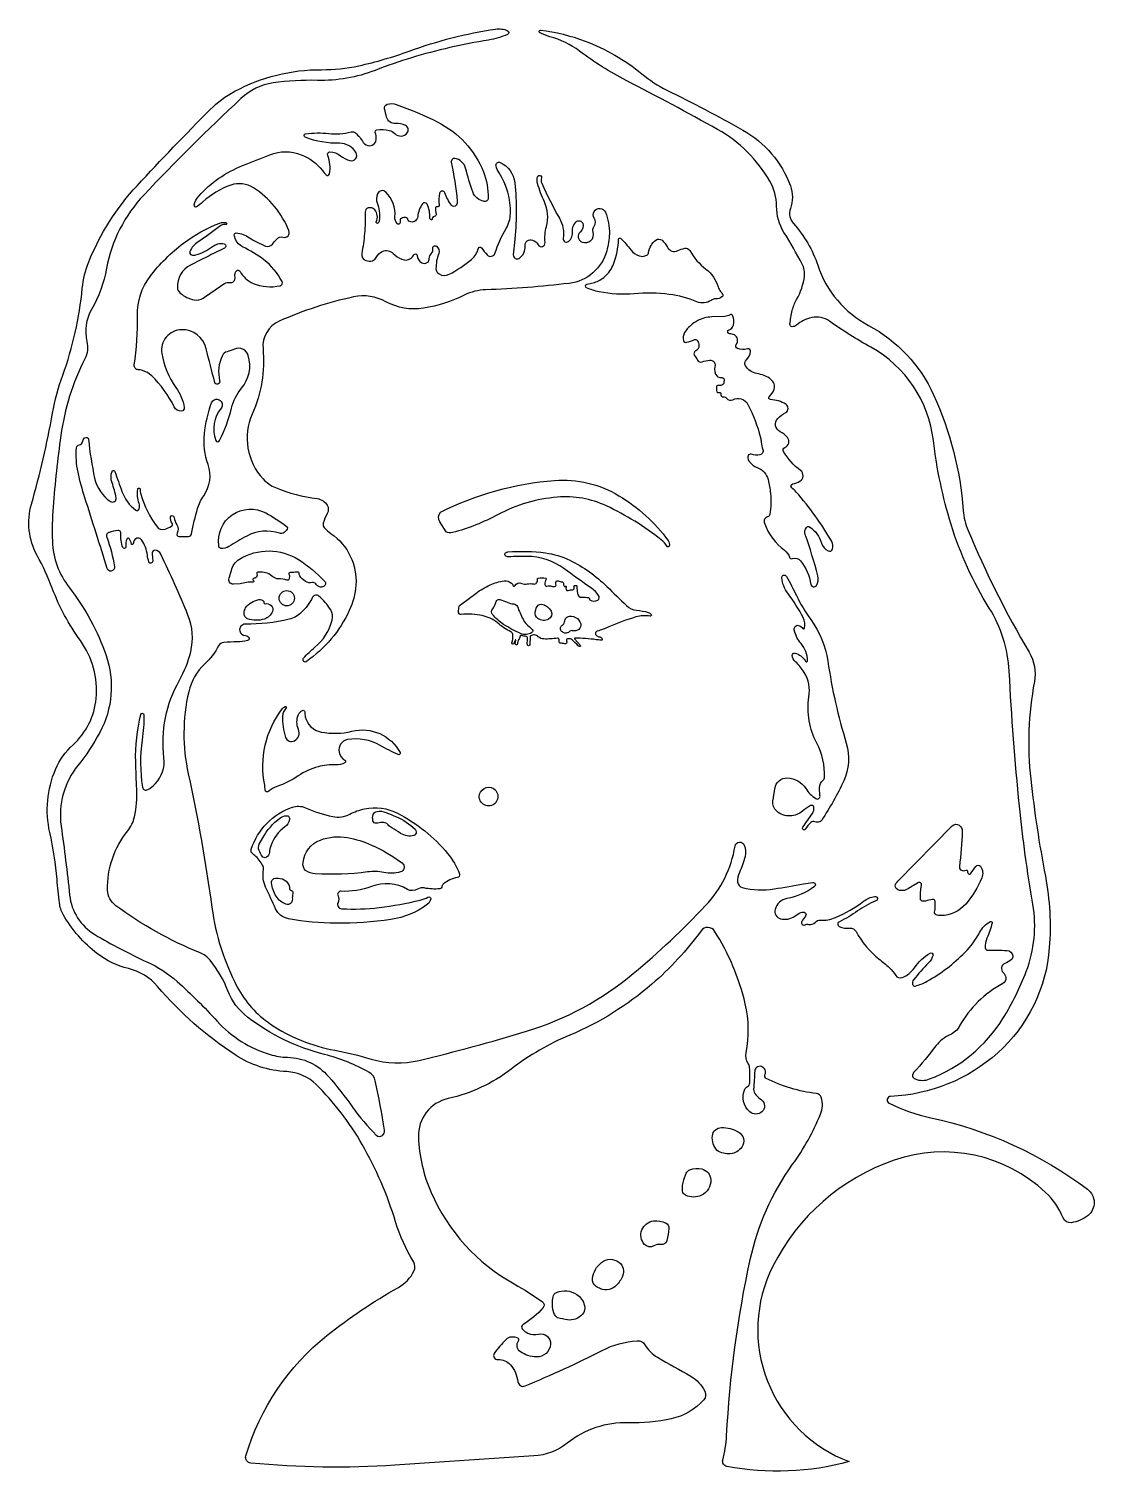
# Model space of a CAD drawing. Header units: millimetres. Extents: x 297 to 3353, y 193 to 1257.
# Drawn here: x 297 to 1081, y 195 to 1257 of the extents above; entities that cross this region are included whole.
import ezdxf

# ---------------------------------------------------------------- set-up
doc = ezdxf.new("R2010")
doc.units = ezdxf.units.MM
doc.layers.add('dwgmodels.com_outlines', color=7, linetype='Continuous', true_color=0x0f0f0f)

msp = doc.modelspace()

# ---------------------------------------------------------------- linework, layer by layer
at = {"layer": 'dwgmodels.com_outlines', "color": 18, "true_color": 0x000000}
for points in [[(669, 206.4), (566.7, 199.6, -0.040555), (460.8, 201.1, -0.47262), (457.1, 206.5, -0.152407), (516.8, 295.1, -0.041553), (569.3, 330.4, 0.150097), (580.8, 342.5, 0.257701), (580.6, 349.1, -0.061383), (567.3, 378.7, 0.055337), (542.7, 435.7, 0.067835), (508.8, 479.8, 0.185458), (487.2, 489.3, -0.134196), (449.3, 501.6, -0.070718), (392.1, 552, 0.157979), (370.6, 565.2, -0.104869), (347.8, 576.1, -0.100331), (322.7, 604.9, -0.100768), (319.9, 613.5, -0.007014), (318.1, 630.7, 0.033398), (312.8, 665.4, -0.157114), (317, 711.8, -0.107802), (329.9, 729.9, 0.187493), (346.9, 764.1, 0.180596), (335.3, 806.6, -0.065272), (314.6, 845.1, 0.034345), (303.5, 869.3, -0.196984), (299.3, 907.1, 0.025172), (314.8, 974, -0.041926), (322.3, 1001.9, 0.061853), (336.7, 1066, -0.071813), (341.5, 1085.4, -0.090599), (377, 1141.5, -0.009439), (430.9, 1197.6, -0.073601), (448.9, 1211, -0.124954), (512.7, 1226.9, 0.054789), (540.3, 1229.8, 0.033801), (577.3, 1240.6, -0.050162), (640.9, 1256.8, -0.145419), (649.7, 1255.6, -0.642864), (649.7, 1252.9, -0.067117), (635.7, 1248.7, 0.033394), (579.1, 1235.7, 0.018792), (552.3, 1226.4, -0.098646), (509.7, 1219, 0.042344), (477.1, 1217.1, 0.152855), (453.5, 1205.7, 0.01576), (382, 1134.6, 0.143438), (354.5, 1080.7, -0.081474), (343.5, 1050.3, 0.187766), (340.1, 1026.8, -0.177219), (338.6, 1014, 0.083883), (320.9, 957.5, 0.014246), (315.2, 905, 0.028432), (314.7, 879.8, 0.158544), (327.2, 845.5, -0.083076), (354.2, 795.7, -0.210577), (349.5, 738.9, -0.044108), (333.4, 714.6, 0.206121), (321.1, 670.1, -0.008375), (327.4, 619.2, 0.236378), (345.9, 590.2, 0.026878), (384.3, 570.1, -0.074635), (406.5, 555.6, -0.026135), (435.9, 526.5, 0.13616), (474.9, 501.9, 0.067898), (487.7, 499.9, -0.212087), (518, 485.7, -0.026268), (535.6, 463.2, 0.047246), (553.1, 442.6, 0.37829), (557.6, 442.4, 0.26674), (559.1, 446.1, 0.017742), (552.3, 482.6, 0.213351), (547.7, 488.8, 0.066063), (515, 501.9, -0.102109), (458.4, 529.4, -0.137958), (443.9, 548.8, 0.080157), (430.8, 571.3, 0.125895), (423.4, 576.8, -0.062959), (361.4, 611.4, -0.23242), (355.3, 623, -0.17673), (370.1, 666.5, 0.115036), (375.1, 676.9, 0.067521), (376.8, 697.2, -0.006024), (376, 717.5, -0.069078), (379.9, 752.3, -0.8847), (382.1, 752, -0.03479), (380.8, 733.5, 0.075812), (381, 698.7, 0.525099), (384.9, 696.9, 0.07264), (390.5, 701.3, 0.223388), (396.8, 720.3, -0.160492), (408.2, 777.4, 0.069975), (416.5, 798.4, 0.15705), (414.5, 825.4, 0.01697), (394.4, 870.3, 0.269383), (390.2, 873.1, 0.435917), (388.2, 871.2, 0.029201), (388.5, 865.7, -0.289631), (387.7, 863.8, -0.494546), (385.7, 864.5, -0.041659), (384.6, 869.6, 0.110165), (380.4, 880.7, 0.585526), (375, 880.4, 0.070498), (374.2, 877.9, -0.858337), (372.8, 877.9, 0.132547), (371.1, 881.7, 0.594411), (369.4, 881.4, 0.100245), (368.7, 875.6, -0.877978), (366.5, 875.2, -0.097505), (365.1, 885.4, 0.466058), (362.8, 887.7, 0.047423), (356.5, 886.3, 0.430449), (354.7, 882.7, -0.050012), (360.4, 861, -0.422722), (358, 857.8, -0.363996), (355.1, 859.6, 0.001772), (338.6, 911.8, -0.025327), (333.6, 930.5, -0.073608), (332.4, 948.6, -0.359286), (334.6, 950.8, 0.335121), (336.9, 952.9, -0.159862), (338.4, 955.8, -0.6253), (341.3, 954.7, 0.027803), (345.8, 926.2, 0.193773), (357.5, 909, 0.662123), (361.6, 911.7, 0.043584), (358.6, 922.8, -0.177082), (358.6, 931.2, -0.70809), (360.7, 931.1, 0.005622), (365.9, 916.3, 0.147168), (376, 902.7, 0.514734), (378.5, 903.5, 0.158489), (378.5, 907.6, -0.111767), (377.5, 918, -1.011658), (379.4, 917.8, 0.10968), (379.7, 914.4, 0.087333), (391.7, 890.4, 0.329654), (397.6, 888.6, 0.042944), (402.3, 890.8, 0.431351), (402.8, 893, -0.167043), (401.7, 897.7, -0.409853), (402.8, 898.6, -0.352264), (404.3, 897.3, 0.110421), (406.3, 891.8, -0.284963), (406.5, 885.6, 0.58146), (407.8, 883.3, -0.003079), (414.8, 883.3, 0.367463), (417.2, 885.3, -0.031047), (421.6, 903.9, -0.080196), (426.1, 913.3, 0.24183), (429.3, 936.2, -0.109616), (426.6, 958.9, -0.0635), (431.9, 981.7, -0.451582), (437.5, 983.9, -0.470919), (438.8, 977.7, 0.258115), (434.9, 954, 0.661251), (437.8, 953.9, 0.056954), (446.5, 977.7, -0.115696), (453.9, 992.4, 0.252888), (458.9, 1016.5, 0.449191), (448.7, 1021.2, -0.039011), (443.3, 1019.3, 0.219576), (439.8, 1016.4, 0.17452), (437.8, 997.9, -0.410081), (436.4, 995.4, -0.410216), (434.3, 996.6, -0.00809), (427.9, 1021.5, 0.35244), (409.8, 1035.5, 0.457908), (395.2, 1017.9, 0.113161), (405.6, 993, -0.114707), (411.7, 978.1, -0.444776), (409.8, 975.6, -0.2995), (404.4, 978.7, 0.083132), (387.8, 1001.5, 0.123428), (380.9, 1005.5, 0.063055), (377.9, 1006, -0.447743), (375, 1009.4, 0.041401), (377.3, 1046.1, -0.170716), (386.6, 1074.7, -0.066418), (411.2, 1099.2, -0.073035), (438, 1114, -0.148006), (442.5, 1114.3, -0.933271), (442.2, 1112.9, 0.192201), (437.6, 1111.5, -0.022063), (421.9, 1100.1, 0.145325), (415.9, 1093.1, 0.44731), (417.1, 1090.5, 0.151686), (420.3, 1090.5, 0.087562), (432.5, 1096.7, -0.206555), (441, 1098.8, -0.474086), (442.3, 1096.7, -0.188931), (440.9, 1095.3, -0.000011), (428.6, 1089.2, 0.001338), (416.3, 1083, 0.299697), (406.7, 1066.4, 0.204513), (408.7, 1062.5, 0.123474), (419.1, 1057.4, 0.20789), (425.7, 1058.7, -0.00113), (441.4, 1069.5, -0.209795), (445.2, 1070.2, 0.554653), (449.1, 1074.2, -0.160216), (449.4, 1077.8, -0.12673), (450.3, 1078.9, -0.464911), (452.9, 1078.3, 0.171749), (462.4, 1069.6, 0.157334), (482.3, 1067.9, 0.490133), (483.7, 1070.9, 0.10889), (470.4, 1086.9, 0.056709), (454.7, 1096.4, -0.191804), (449.5, 1101.9, -0.06241), (448.6, 1105.3, -0.47656), (450, 1106.7, -0.129211), (459.7, 1103.2, 0.057328), (471.6, 1097.1, 0.320113), (476.6, 1098.4, -0.000936), (479.8, 1102.2, -0.301209), (484.4, 1103.6, 0.632771), (488.8, 1108.4, 0.153016), (462.8, 1139.9, 0.232837), (446, 1141.9, 0.100964), (425.3, 1129.5, -0.018951), (421.3, 1126.1, -0.711282), (419.1, 1127.5, -0.123902), (422.4, 1133.8, -0.116422), (454.7, 1156.3, 0.000183), (474.8, 1164.3, -0.191475), (497.9, 1164.3, -0.132294), (513.4, 1152.7, 0.022206), (516.2, 1149.5, 0.610853), (518.6, 1150.2, 0.146224), (517.3, 1163.8, -0.540708), (519, 1166.4, -0.163923), (526.7, 1163.6, 0.10073), (533.7, 1160, 0.66417), (538.2, 1165.7, 0.279645), (526.1, 1172.7, -0.100192), (500.8, 1177.2, -0.774192), (501.1, 1179.7, -0.060036), (518.1, 1179.9, 0.093498), (534.5, 1181.1, -0.251934), (537.7, 1180.4, -0.073742), (543.5, 1173.4, 0.264153), (548.2, 1170.8, 0.399771), (553.1, 1175.7, 0.105869), (552.3, 1180.6, -0.480194), (553.5, 1182.7, -0.107498), (562.5, 1182.2, -0.131149), (566.7, 1179.8, 0.449456), (575.9, 1180.4, 0.490292), (574.5, 1185.8, 0.115712), (567.2, 1187.2, -0.349858), (560.7, 1191.9, -0.015047), (559.2, 1198.1, -0.380467), (561, 1201.4, -0.169095), (567.8, 1201.3, -0.031128), (598.3, 1188.3, -0.182531), (631.9, 1151.8, -0.103163), (635.4, 1132.2, -0.456538), (632.5, 1129.9, -0.270061), (624.1, 1136.9, -0.025131), (618.8, 1154.4, 0.308577), (610.8, 1161.5, 0.511804), (608.3, 1158.9, -0.020143), (612.7, 1130.2, -0.18255), (611.9, 1127.1, -0.510944), (608.5, 1127.1, -0.076213), (603.6, 1136.2, 0.758955), (599.7, 1135.9, 0.091221), (599.4, 1127.5, -0.572989), (597.6, 1126, 0.47719), (596.7, 1125.5, 0.118606), (597.1, 1120.5, -0.455487), (596.3, 1119.1, 0.100779), (594.9, 1118.5, 0.275459), (594.2, 1117, -0.774116), (592.9, 1116.5, -0.158158), (592.6, 1117.5, 0.11825), (590.4, 1127.9, 0.574489), (587.1, 1128.2, 0.127097), (583.6, 1118.7, -0.427965), (578.5, 1114.8, -0.292212), (576.3, 1116.7, 0.366077), (574.1, 1118.2, 0.117366), (571, 1117, 0.311451), (570.6, 1116, -0.158161), (570.4, 1113.8, -0.538837), (568.6, 1113.5, -0.212832), (566.8, 1118.6, 0.218906), (560.2, 1136.7, 0.538022), (553.9, 1135.5, 0.188152), (553.8, 1128.8, -0.11158), (555.4, 1116.7, -0.1272), (554.5, 1114.1, -0.932185), (553.1, 1114.9, 0.30069), (551.9, 1123.8, 0.29648), (547.1, 1125.1, 0.336536), (544.9, 1122.1, -0.027405), (544.4, 1106.3, -0.026955), (542.4, 1091.6, 0.374254), (545.4, 1086.4, 0.148546), (550.2, 1086.3, 0.223213), (553.1, 1088.7, -0.178494), (557.5, 1093.1, -0.312273), (565.6, 1091.6, 0.091459), (571.9, 1087.3, 0.253941), (578.2, 1087.8, 0.128651), (580.7, 1090.6, -0.750239), (583.2, 1090.1, 0.241688), (586.5, 1084.8, 0.278385), (590.6, 1084.9, 0.253077), (592, 1087.1, -0.139735), (593, 1090.6, -0.005967), (594.1, 1092.2, 0.207098), (594.7, 1095.1, -0.688969), (597.4, 1096.9, -0.335713), (599, 1091.7, 0.091654), (597, 1080.5, 0.263525), (599.3, 1076.5, 0.254917), (606.6, 1076.3, 0.059065), (623.2, 1087.2, 0.158708), (628.2, 1095.4, -0.641271), (630.4, 1095.8, 0.036334), (634.8, 1090.5, 0.5663), (640.4, 1091.7, -0.055298), (648.6, 1109.9, 0.127401), (651.8, 1121.1, 0.151423), (643.4, 1150.9, -0.080848), (641.2, 1156, -0.629614), (644.3, 1158.6, -0.267359), (655, 1143.7, -0.054213), (654.7, 1099.7, 0.016931), (653.9, 1090.5, 0.610362), (658.2, 1088, 0.285488), (662.6, 1097.2, -0.564692), (668.1, 1101.5, -0.175242), (672.2, 1098, 0.813334), (677.3, 1099.6, -0.090775), (678.3, 1111.5, 0.17798), (676.8, 1129.6, -0.042707), (671.8, 1143.1, -0.124186), (671.7, 1147.9, -1.042835), (674.6, 1147.2, 0.186305), (674.8, 1143.3, 0.023737), (687.8, 1117.7, -0.169969), (690.6, 1102.7, 0.68427), (694.5, 1100.5, 0.257143), (697.5, 1107.8, -0.238953), (700.2, 1114.9, -0.53314), (705, 1113.8, -0.321075), (703.3, 1107.5, 0.586285), (704.6, 1100, 0.266798), (711, 1101.2, 0.303307), (712.7, 1107.3, -0.233766), (713.4, 1111.7, 0.300627), (713.5, 1117.6, -1.089794), (721.7, 1121.9, -0.109231), (724.6, 1106, -0.054694), (722.7, 1093.6, -0.306012), (695, 1069.6, -0.022333), (633.7, 1064.9, 0.108602), (617.8, 1060.9, -0.077367), (587.8, 1051.3, -0.166714), (560.1, 1056.1, 0.181107), (536.4, 1059.6, 0.052295), (481.6, 1041.7, 0.320321), (469.7, 1021.5, -0.12715), (461.8, 973.4, 0.299355), (469.8, 925.6, 0.108631), (479, 919.2, 0.066586), (509.6, 911.1, -0.234856), (517, 906.2, -0.264473), (517, 900.3, 0.05503), (514, 893.1, 0.255486), (514.7, 889.9, 0.064941), (519.8, 885.3, -0.265296), (538.1, 847.5, -0.092844), (533.2, 828.7, -0.132003), (501.5, 791.1, -0.463635), (499.3, 791.7, -0.296161), (499.6, 793.7, -0.043124), (507.9, 801.7, 0.157317), (520.6, 821.6, 0.205685), (519.5, 829.2, 0.072634), (510.9, 839.4, 0.495797), (506.2, 838.5, -0.091436), (497.8, 827.2, -0.12784), (488.9, 822.4, -0.063806), (456.6, 818.7, 0.481051), (452.6, 813.8, 0.349704), (456.9, 810.3, -0.333769), (459.4, 808.3, -0.432709), (458.3, 806.6, -0.041851), (450.6, 805.7, 0.002542), (440.8, 805.3, 0.269884), (437, 802.8, -0.088189), (426.8, 789.4, 0.150773), (415, 768.9, 0.11009), (414.7, 708.5, -0.019435), (432.1, 610.1, 0.086876), (450.8, 551.6, 0.12415), (475.3, 524.3, 0.103407), (522.6, 505, -0.027001), (549.2, 498.6, 0.131739), (584.6, 497.6, 0.015133), (663.6, 519, 0.100365), (742.2, 561.5, 0.029883), (795.4, 611.5, 0.14914), (817.1, 655.3, -0.758384), (823.9, 656, -0.15851), (824.5, 647.6, -0.051026), (820.3, 635.9, 0.138902), (819, 628.9, 0.312103), (822.4, 624.9, 0.106082), (846, 623.8, 0.005804), (867.4, 627.6, -0.017767), (874.3, 628.6, -0.767086), (875.5, 625.5, -0.115669), (855.2, 616.7, 0.291327), (846.6, 608.7, 0.411752), (850.6, 601.9, 0.227805), (861, 603.8, -0.051492), (865.6, 606.5, -0.269553), (868.7, 606.2, -0.441515), (869, 603.8, 0.055285), (866.2, 599.8, 0.738032), (868.6, 597.4, -0.183408), (871.2, 597.7, 0.287753), (876, 599.2, -0.240496), (879.8, 600.8, 0.121086), (891, 602.7, 0.060665), (911.7, 614.7, -0.118939), (919.9, 618.3, -0.899033), (920.8, 615, 0.057686), (907.3, 607.6, -0.04362), (893.9, 599.7, 0.631359), (893.8, 596.2, 0.140065), (901.5, 594.9, -0.306563), (906.2, 592.4, 0.102823), (923, 572.3, -0.018105), (930.7, 565.8, -0.064509), (935.4, 560.1, 0.353203), (940, 558.6, 0.153453), (949.2, 565.8, -0.104227), (960.6, 576.6, -0.674761), (962.8, 575, -0.133924), (959.6, 569.4, 0.029554), (948.5, 556.9, 0.238902), (947.8, 553.4, 0.408275), (949.7, 552.3, 0.064533), (958.4, 555.8, 0.070988), (986.3, 577.1, 0.073199), (997.2, 591.9, -0.148516), (1005, 599.8, -0.652224), (1006.3, 598.7, -0.043201), (1002.5, 587.6, 0.123486), (1001.2, 580.4, 0.39497), (1003.1, 578.7, -0.011551), (1017.2, 578.5, -0.366593), (1021.5, 574.5, -0.242182), (1020.5, 571.9, -0.091221), (1015.6, 568.8, 0.55518), (1014.4, 562.3, -0.177934), (1016.4, 558.5, -0.314901), (1014.1, 554.1, 0.147514), (982.4, 522.9, -0.167459), (975.3, 516.4, 0.128278), (965, 508.3, -0.021032), (948.5, 488.6, 0.523004), (949.6, 483.9, 0.188564), (960.3, 483.9, 0.16448), (1014.3, 528.5, 0.047174), (1031.4, 563.1, 0.134605), (1036.3, 612.5, -0.01742), (1026.4, 684.8, -0.012156), (1018.9, 784, 0.127195), (1004.2, 830.6, -0.064901), (976.1, 892.1, -0.045423), (963.1, 953.9, 0.240988), (917.1, 1022.6, -0.027084), (886.7, 1041.7, 0.209083), (873.5, 1044.4, 0.130108), (862.4, 1038.8, -0.200194), (859.1, 1037.7, -0.427612), (857.5, 1039.5, -0.027596), (859.2, 1049.6, -0.075885), (862.4, 1057.6, 0.098776), (868.2, 1075, 0.156737), (866.6, 1083.8, 0.015208), (853.1, 1107.1, -0.138337), (847.7, 1126.4, 0.129395), (842.7, 1144.8, 0.136818), (804.3, 1182.9, 0.008275), (737, 1219, -0.042447), (702.6, 1240.6, 0.096184), (680.9, 1251.2, -0.061697), (673.3, 1254.2, -0.823354), (673.9, 1256, -0.059209), (706.7, 1248, -0.082838), (748.5, 1223.8, 0.057727), (766.9, 1211.9, -0.01322), (822.9, 1182.4, -0.178728), (857.8, 1141.5, -0.17412), (857.9, 1124.6, 0.273787), (860.1, 1113.6, -0.102613), (878, 1082.9, 0.191867), (915.4, 1038.6, -0.16483), (963.2, 987.6, -0.088364), (985.1, 902.5, 0.08081), (988.6, 887.7, 0.033986), (1033.5, 798.1, -0.181179), (1037.4, 776.4, 0.073819), (1034.7, 704.5, 0.019284), (1045.5, 633.1, -0.065965), (1048.4, 580.6, -0.193101), (1010.4, 503.1, -0.17484), (931.6, 471.1, 0.773678), (930.5, 466.1, 0.064427), (961.2, 455.3, -0.109051), (1076.5, 402.7, -0.487472), (1076.9, 383.4, -0.139068), (1064.5, 378.1, -0.340948), (1058.6, 381.6, 0.108571), (1045.7, 400.4, 0.278001), (934.2, 424.1, 0.195484), (844.9, 346, 0.446309), (901.2, 202.2, -0.113178), (811, 198.7, -0.43351), (808.1, 203.2, 0.049964), (810.9, 221.3, -0.040451), (828.3, 350.9, -0.102557), (859.5, 421.1, 0.057642), (880, 457.9, 0.180695), (880.5, 470.4, 0.291829), (877, 473.2, -0.088946), (840.1, 484.3, -0.401755), (839.1, 487, 0.448265), (836.5, 493.1, 0.259513), (832.8, 492.3, 0.210035), (831.6, 489.9, -0.009479), (830.8, 476.4, 0.21654), (832.3, 472.3, 0.034125), (836.6, 468.5, -0.475892), (836.9, 459.7, -0.369891), (827.9, 459.7, -0.334974), (824.3, 476.3, -0.165478), (826.2, 478.3, 0.269652), (828, 481.1, 0.025641), (827.8, 492.4, 0.13236), (826.8, 495.2, -0.201347), (825.2, 503.2, 0.108101), (824.6, 539.3, 0.083661), (802.1, 592.7, 0.528743), (792.1, 593, -0.056326), (755.9, 553.7, -0.07995), (695.5, 516.2, 0.064557), (652.3, 491.1, -0.109063), (606, 469.5, 0.362238), (584.1, 441.1, 0.093375), (593.4, 400.4, 0.164406), (654.6, 333, -0.029463), (675.4, 319.8, -0.438311), (675.9, 315.6, -0.082232), (661.1, 303.1, 0.459494), (660.5, 299.9, 0.117173), (664.6, 296.8, 0.166963), (672.5, 296.1, -0.510008), (681.3, 288.7, -0.400268), (670.9, 279.3, -0.146807), (659.1, 283.1, -0.42816), (657.8, 291.2, 0.500328), (657.3, 293.2, 0.108348), (652.5, 293.9, 0.181003), (648.6, 292.1, 0.04655), (639.9, 281.9, 0.633024), (642.6, 277.3, -0.242324), (651.8, 273.5, -0.143843), (657.3, 261, 0.493781), (662.6, 257.9, 0.019425), (719.4, 284.1, -0.100725), (745, 291.2, -0.28504), (750.8, 288.2, 0.132181), (760.1, 279, -0.001906), (784.6, 265, -0.148967), (794.9, 254, -0.302451), (794.1, 247.8, -0.161565), (770.2, 233.7, -0.060424), (738.6, 230.8, 0.178107), (693.5, 215.7, -0.157424), (669, 206.4, 39.350647)], [(708.2, 1068.9), (713.6, 1070.3, 0.111921), (721.3, 1074.6, 0.121182), (727.7, 1083.8, 0.079102), (731.4, 1102.1, -0.653559), (733, 1102.7, -0.02795), (740.4, 1094.3, 0.139739), (746.5, 1089.9, 0.216179), (752.1, 1090.3, 0.23589), (753.5, 1092.3, -0.194685), (758.8, 1101.5, -0.366711), (763.4, 1101.3, -0.084517), (767.3, 1096.2, 0.404404), (775.1, 1093.7, -0.063674), (780.1, 1095.4, -0.324693), (783.8, 1093.7, 0.100144), (795.7, 1080.1, -0.156905), (804.7, 1067, 0.093669), (806.5, 1063.6, -0.043659), (808, 1061.4, -0.383788), (807.5, 1059.6, -0.143811), (803, 1058.2, 0.141783), (799.6, 1057.1, -0.253688), (788.9, 1056.1, 0.069422), (768.7, 1061.5, 0.056006), (742.8, 1061.9, -0.076849), (717, 1063.4, -0.042467), (707.9, 1066.2, -0.780774), (708.2, 1068.9, -0.455633)], [(809.4, 1045.3), (800, 1044.9, 0.110665), (789.6, 1042.2, 0.129671), (780, 1033.4, 0.218333), (779.1, 1027.5, 0.41207), (781.5, 1026.2, 0.030031), (787.2, 1028.2, -0.317403), (789.2, 1027.7, -0.351231), (789.6, 1021.1, -0.127879), (788.3, 1020, 0.48184), (787.4, 1016.3, -0.049955), (789.4, 1013.1, 0.377211), (792.8, 1011.8, -0.066306), (798.5, 1013, -0.216243), (801.4, 1012, -0.293093), (802.3, 1008.2, 0.284056), (803.9, 1001.3, 0.259426), (806.6, 1000.4, -0.447863), (809, 998.7, -0.131531), (808.5, 995.7, -0.329394), (805.9, 994.3, 0.045179), (804.3, 994.3, 0.341139), (803.5, 993.7, 0.1359), (803.8, 989.8, 0.388341), (804.7, 989.3, -0.161277), (806.2, 989.2, -0.373571), (806.7, 988.2, 0.199669), (806.9, 986.8, 0.306768), (808.5, 986, -0.284839), (810.9, 985, 0.375652), (815.4, 983.9, -0.416901), (826.6, 980.4, -0.057173), (835.8, 956.2, -0.049169), (836.4, 952.7, 0.081194), (837.6, 947.3, -0.473665), (835.4, 943.4, -0.124575), (829, 943.8, 0.402739), (826.7, 942.7, 0.237867), (827.1, 939.1, 0.161545), (833.5, 934, -0.250763), (841.4, 925.1, -0.032102), (843.2, 914.9, -0.069102), (842.7, 899.7, -0.283109), (841.1, 897.8, 0.431235), (838.7, 893, 0.146085), (853.6, 873.1, -0.167491), (857.2, 868, 0.44768), (859.3, 867, -0.32856), (865.2, 865.4, -0.135885), (872.9, 848, 0.697157), (877, 847.2, 0.209316), (878.1, 854.4, 0.017429), (868.8, 884.6, -0.254978), (869.7, 889.9, -0.394303), (872, 890.3, -0.172491), (880.7, 878.4, 0.211507), (885.7, 872.6, 0.443132), (888.8, 873.9, 0.22038), (888.3, 879.5, 0.050923), (862.1, 916, 0.038057), (858.9, 919.1, -0.626859), (859.6, 921.9, 0.077521), (864.8, 923.9, 0.541104), (865.3, 931.8, -0.099806), (852.8, 945.8, -0.454452), (853.8, 948.8, 0.500398), (855.7, 956.1, 0.107361), (850.3, 960.4, -0.504673), (848.6, 970.1, -0.077079), (854.4, 974.6, 0.575033), (854.5, 980.6, 0.129756), (843.2, 984, -0.690191), (842.4, 986.4, 0.149172), (845.9, 991.6, 0.313157), (843.5, 998.9, 0.126089), (833.2, 1003.2, -0.236863), (824.8, 1009, -0.333621), (825.5, 1013.3, 0.159525), (828.6, 1019.4, 0.549985), (826.3, 1021.4, -0.161771), (818.8, 1021.7, -0.510474), (818, 1024.6, 0.470664), (816.6, 1031.6, 0.110558), (813.1, 1032.5, -0.836909), (812.7, 1035.4, 0.265046), (816, 1038.9, 0.163111), (815.3, 1046, 0.43123), (813.6, 1046.5, -0.093982), (809.4, 1045.3, 4.357305)], [(604.5, 886.8), (599.8, 894.1, -0.334018), (600.3, 901.2, -0.097523), (684.3, 924.5, -0.155544), (731.6, 913.3, -0.100399), (767.9, 880.2, -0.224775), (768.6, 876.2, -0.655825), (767.1, 875.9, 0.083174), (762.7, 880.9, 0.059697), (722.4, 905.8, 0.130256), (686.3, 912.2, 0.102376), (642.7, 899.4, -0.057929), (609.2, 886.1, -0.197246), (604.5, 886.8, -2.435752)], [(437.2, 876.5, -0.617095), (471.7, 900.6, -0.032126), (486.8, 890.9, -0.455584), (487.1, 888, -0.023565), (485.2, 886.3, -0.262874), (481.8, 885.6, 0.207457), (457.7, 883.6, 0.020247), (444.6, 875.9, -0.175571), (438.6, 874.5, -0.344008), (437.2, 876.5, -0.897878)], [(452.8, 848.3), (447.9, 848.2, -0.534068), (444.7, 852.7, 0.039386), (446.4, 858.1, -0.203284), (452.3, 866.5, -0.288891), (495.9, 866.2, -0.060647), (515, 850.4, -0.508161), (514.3, 846.4, -0.205091), (511.2, 846.2, -0.150827), (508.5, 848.3, 0.304029), (506.1, 849.3, -0.200428), (500.9, 850.2, -0.107032), (496.8, 854.3, -0.135796), (496.2, 856.3, 0.457803), (495.1, 857.1, -0.054513), (489.6, 856.7, 0.567814), (488.8, 855.4, -0.23508), (488.7, 851.7, -0.373395), (487.3, 851.1, 0.084616), (481, 852.1, -0.19182), (477, 853.6, 0.194081), (468, 857, 0.00791), (466, 857, 0.526855), (465.2, 855.7, -0.403498), (464.1, 852.7, -0.148177), (463.3, 852.5, 0.80126), (462.7, 850.8, -0.765187), (462.3, 849.7, 0.096444), (452.8, 848.3, 4.148836)], [(615, 833), (626.4, 841.4, -0.051058), (636.8, 847.6, -0.081623), (647.1, 850.5, -0.212606), (652.7, 848.8, -0.164882), (653.5, 847.3, 0.687022), (655, 847, -0.375943), (660.2, 848.7, 0.159532), (664.2, 848.3, -0.112369), (668.8, 848.3, 0.306015), (671.1, 849.2, 0.182274), (671.7, 851.7, -0.388145), (672.3, 852.6, -0.105646), (677.8, 852.5, -0.514909), (678.1, 851.8, 0.164226), (677.2, 847.8, 0.446223), (678.6, 846.8, -0.13048), (682.1, 846.7, 0.161916), (684.9, 846.7, 0.379876), (685.4, 847.4, -0.068513), (685.2, 849.5, -0.51567), (687, 850.6, 0.063169), (690, 849.8, -0.397284), (690.8, 848.8, 0.165076), (691.3, 846.7, 0.287733), (691.8, 846.4, 0.067152), (692.4, 846.6, -0.427209), (692.8, 846.4, -0.186141), (692.8, 846, 0.193403), (692.8, 844.3, 0.38695), (694.3, 843.5, -0.068077), (697.8, 844, 0.328916), (698.6, 844.6, 0.14622), (698.6, 846.3, -0.447448), (699.1, 847.2, -0.086476), (700.3, 847.2, -0.459699), (700.6, 846.7, 0.128474), (700.6, 846, -0.034017), (701.1, 841.6, 0.409451), (704.5, 838.5, -0.044268), (709.2, 838.3, -0.420817), (710, 837.3, 0.278235), (710.3, 836.6, 0.331321), (716.1, 836.5, 0.405538), (716.7, 839.9, 0.089297), (711.4, 845.2, -0.004419), (691.2, 859.6, 0.157607), (663.8, 868.6, 0.008876), (650.4, 868.3, -0.20103), (647.9, 869.3, -0.403267), (647.9, 870.9, -0.194348), (650, 871.9, -0.053136), (677.5, 871.2, -0.080733), (695.4, 865.8, -0.081687), (722.8, 846.4, 0.006372), (737.3, 832.4, 0.166571), (744.7, 829, -0.045673), (753.2, 827.4, -0.173753), (755.4, 825.8, -0.660176), (754.7, 824.6, 0.108867), (744.2, 824, 0.036651), (724.2, 816.7, -0.036719), (715.7, 813.6, 0.678484), (715.4, 810.2, 0.048322), (717.5, 809.3, -0.199464), (719.3, 807.9, -0.59896), (718.6, 806.9, -0.010766), (714.8, 807.3, 0.029212), (699.2, 808.5, 0.914451), (699.2, 807.7), (703.2, 803.2, -0.744948), (702.6, 802.2, -0.141171), (701.7, 802.8, 0.027824), (697.2, 807.1, 0.141251), (695.7, 807.8, 0.063223), (693.7, 807.9, 0.396887), (693.1, 807.2, 0.044397), (693.3, 805.7, -0.557597), (691.9, 804.3, 0.055683), (688.5, 804.7, -0.35834), (687.6, 805.5, -0.115759), (687.7, 806.4, 0.224046), (687.5, 808, 0.292402), (686.4, 808.4, -0.046747), (676.3, 807.8, -0.197853), (672.3, 809.5, 0.190451), (669.5, 810.8, 0.153665), (666.6, 810.1, 0.38164), (666.4, 809.5), (666.2, 803.7, -0.657798), (664.7, 803.1, -0.270491), (664.1, 805.3, 0.113235), (664.3, 808.9, 0.348623), (663.4, 809.7, -0.07491), (660, 810.4, 0.450354), (658.9, 809.8, -0.076778), (657.8, 807.3, 0.129521), (656.9, 804.2, -0.695989), (655.5, 803.7, -0.356191), (655.5, 805.4), (655.8, 807.3), (655.5, 807.3), (654.4, 804.6, -0.347384), (653.4, 804.1, -0.461043), (652.9, 805, 0.113562), (653.5, 811.1, 0.246479), (652.1, 813.1, -0.061538), (642.3, 819.7, 0.079287), (636.8, 823.1, 0.045119), (631.1, 825, 0.083552), (615.5, 825.8, -0.463124), (613.6, 827.7, -0.032615), (614, 831.7, -0.222998), (615, 833, -1.474687)], [(879.6, 692.5), (879.3, 698.2, -0.249064), (881.9, 703.9, 0.225591), (883, 706.1, 0.128993), (877.3, 731, -0.075093), (871.7, 747.5, -0.085833), (871.5, 765.1, 0.177412), (868, 783.2, 0.073636), (861.6, 791, -0.180575), (859.2, 795.6, -0.544411), (861.3, 797.4, -0.170207), (868.6, 792, 0.146276), (869.6, 791.1, 0.543723), (870.5, 791.8, 0.17158), (865.7, 804.4, -0.119886), (860.7, 814.2, -0.296522), (862, 817.6, -0.258442), (863.9, 817.8, -0.130969), (867.1, 815.5, 0.636052), (868.3, 815.8, 0.167498), (867.2, 823.5, 0.044954), (855.9, 841.5, -0.143194), (851.5, 852.8, -0.813306), (855, 853.9, -0.009469), (862.3, 839.7, 0.042978), (872.8, 822.1, -0.120343), (885.4, 791.4, 0.037291), (899, 731, -0.185649), (897.1, 703.3, -0.037001), (880.9, 674.5, -0.273266), (877.6, 672.9, -0.074014), (875.9, 673.3, 0.278478), (873, 672.8, 0.08145), (868.8, 667.7, -0.49607), (867.2, 667.5, -0.359223), (867, 669.3, 0.002851), (874.1, 679.4, 0.193851), (875.1, 683.9, 0.507445), (872.7, 685.1, 0.064379), (866.8, 681.1, -0.175969), (857.6, 677.5, -0.188134), (847.8, 681, -0.262319), (845, 688.7, 0.007903), (846.4, 697.7, -0.384566), (855.7, 705.5, -0.247366), (869.1, 697.8, 0.109876), (876.6, 690.3, 0.686877), (879.6, 692.5, 9.429583)], [(456.9, 830.8, -0.175478), (466.6, 836.8, -0.316998), (470.2, 835.3, -0.131083), (470.4, 834.4, 0.444697), (471.2, 833.8, -0.211885), (475.6, 832.5, -0.326172), (476.7, 828.1, -0.220568), (470.7, 822.5, -0.168985), (458.4, 822.7, -0.177486), (456.4, 824.4, -0.149783), (455.8, 826.9, -0.099007), (456.9, 830.8, -1.504204)], [(638.9, 829.9, 0.039351), (641.3, 835.4, -0.399998), (644, 836.9, -0.039852), (649.5, 834.8, 0.099862), (654.3, 833.6, -0.300752), (656.9, 831.7, 0.025771), (661.1, 822.3, 0.117207), (665.8, 816.7, -0.065501), (667.9, 814.7, -0.439151), (667.6, 812.5, -0.25409), (659.3, 811.8, -0.04058), (646.8, 818.5, -0.076784), (638.6, 825.8, -0.407771), (638.9, 829.9, -4.283995)], [(670.8, 830.6), (671.4, 831.7, -0.346147), (675.6, 833.3, -0.198974), (681.7, 828.2, -0.41371), (679.8, 822.3, -0.289337), (672, 823, -0.283016), (670.1, 827.9, -0.027032), (670.8, 830.6, -8.564089)], [(693.7, 824.2, -0.432204), (703.5, 818.9, -0.309454), (702.1, 814.9, -0.214454), (697.5, 813.9, 0.254692), (695.2, 813.2, -0.253448), (691.8, 812.2, -0.129229), (689.5, 813.4, -0.479951), (689.7, 817.7, 0.115184), (691.3, 819.5, 0.075239), (691.9, 821.2, -0.248061), (693.7, 824.2, -1.511363)], [(471, 700.2, -0.213298), (483.7, 756.3, -0.137649), (486, 758, -0.792844), (486.7, 757.1, 0.171046), (484.1, 750.9, 0.096168), (486.3, 735.4, 0.463506), (492.9, 732.9, 0.388081), (495.8, 741.2, -0.205505), (495.8, 752.2, -0.183691), (498.7, 755.2, -0.54737), (500.4, 754.2, 0.053562), (500.8, 750.5, 0.299773), (512.4, 739.3, 0.10697), (535.2, 739.9, -0.342468), (570.6, 724.2, -0.714739), (569.2, 722.7, -0.025418), (556, 729.4, 0.173499), (531.9, 733.7, 0.426514), (525.7, 724.6, 0.211702), (530, 718.5, -0.579431), (530, 716.7, -0.144411), (523.2, 715.1, 0.081827), (510.2, 713.8, 0.083928), (495.6, 707, -0.070761), (479.8, 699.2, 0.111989), (474, 695.7, -0.629088), (471.3, 696.7, -0.002366), (471, 700.2, -1.555288)], [(628.9, 691.7, -0.564206), (639.3, 697.8, -0.331344), (642.3, 689.9, -0.334198), (635.8, 684.9, -0.3264), (629.2, 689.7, -0.144347), (628.9, 691.7, -1.746634)], [(461.1, 653, -0.236606), (491.3, 684, -0.189077), (500.9, 683.6, 0.053185), (521.1, 677.1, 0.171385), (533.5, 678.8, -0.067658), (544.5, 682.8, -0.172301), (568.8, 679.5, -0.100803), (605.6, 649.9, -0.087621), (614.3, 634.7, -0.480382), (612.7, 632.1, 0.157248), (602.4, 627.3, 0.165712), (601.2, 625.1, -0.338046), (599.9, 623.9, -0.074561), (588.3, 624.5, 0.192354), (583.4, 623.6, -0.277774), (576.1, 623.5, 0.2247), (549.5, 625.6, -0.10486), (527.1, 622.1, 0.579787), (524.9, 618.7, -0.242273), (524.9, 613.9, 0.545644), (527.6, 609.2, 0.041624), (555.3, 610.1, 0.030289), (585.4, 615.6, 0.068897), (591.1, 617.8, -0.635219), (593.1, 616.4, -0.188989), (590.8, 612.6, -0.124797), (563.8, 601.3, -0.03954), (523.5, 598.5, -0.042198), (488.5, 601.8, -0.245207), (479, 609.2, -0.000708), (471.6, 625.2, -0.1554), (470.1, 638, 0.180388), (469.5, 641.1, 0.078298), (463.6, 648.5, -0.015139), (461.5, 650.4, -0.31035), (461.1, 653, -2.448153)], [(553.2, 672.1, -0.376164), (550.6, 674, -0.139458), (550.8, 678.5, -0.283315), (553.6, 680.9, -0.136069), (560.2, 680.1, -0.00116), (567.9, 676.9, -0.091136), (581.6, 667.8, -0.394371), (581.8, 663.8, -0.155045), (580.8, 663.1, -0.211464), (571, 664.7, 0.009319), (564.5, 668.7, -0.07841), (561.7, 671, 0.242879), (557.2, 672.8, 0.03515), (553.2, 672.1, 3.267766)], [(466.9, 656.7), (469.5, 661.4, -0.101814), (482.2, 676, -0.142806), (486.8, 677.7, -0.502856), (489.3, 674.9, -0.187615), (485.7, 669.4, 0.152391), (475.6, 656, 0.066589), (474.4, 650.6, -0.24104), (472.2, 647.1, -0.406452), (469, 647.9, -0.050713), (466.8, 652.1, -0.19235), (466.9, 656.7, -1.65159)], [(936.8, 629.4), (977, 670.2, -0.37405), (982.1, 670.7, -0.247026), (984.3, 666.2, -0.024601), (982.2, 640.2, 0.3484), (983.8, 637.5, 0.194857), (987.1, 637.6, -0.555197), (988.2, 636.8, 0.215263), (989, 634.8, 0.45485), (990.5, 635, 0.00447), (994.4, 640.4, -0.510938), (997.7, 640.5, -0.264616), (998.7, 631.9, -0.076358), (986.9, 612.7, -0.219099), (968.6, 604.2, -0.096706), (965.1, 604.8, -0.357726), (964, 606.7, 0.067035), (964.4, 614.6, 0.448753), (962.5, 616.1, 0.005711), (957.2, 614.9, -0.098952), (954.9, 614.9, -0.349161), (953.6, 616.4, -0.065831), (954.3, 626.4, 0.666172), (951.6, 628.3, -0.016792), (943.4, 623.4, -0.257749), (936.6, 623.4, -0.374208), (935.2, 627.1, -0.117055), (936.8, 629.4, -0.975635)], [(499.2, 643.2, -0.284831), (511.9, 659.8, -0.138246), (531.9, 661.6, -0.058717), (549.5, 656.1, -0.057214), (572.1, 642.9, -0.620293), (570.8, 636.3, -0.119373), (558.7, 635.9, 0.084204), (546.7, 636.3, -0.050812), (508.2, 635, -0.115642), (501, 637.3, -0.231182), (499.2, 643.2, -0.739515)], [(477.6, 631.4, -0.356397), (488.7, 626.9, -0.176304), (489.2, 623.9, 0.465641), (489.9, 623, -0.496317), (491.7, 620.4, 0.09784), (491.3, 616.2, -0.550364), (486.6, 612.5, -0.170184), (479.4, 618.4, -0.106007), (476, 628.2, -0.309693), (477.6, 631.4, -3.410234)], [(803.9, 431.2, -0.209875), (800.4, 442, -0.382764), (807.1, 448.1, -0.12821), (819.5, 445, -0.445394), (822.1, 433.8, -0.223794), (813.6, 428.8, -0.160999), (803.9, 431.2, -0.34354)], [(779.4, 409.6), (781.2, 414.5, -0.218353), (783.9, 417.1, -0.148617), (792.6, 417.7, -0.329945), (799.2, 409.8, -0.307149), (792.4, 398.3, -0.223368), (780.6, 398.3, -0.263668), (778.5, 401.3, -0.103708), (779.4, 409.6, -2.908367)], [(750.5, 362.1, -0.613904), (757.2, 379.4, -0.124102), (766, 378.1, -0.342247), (768.5, 373.7, -0.015083), (766.9, 365, -0.406006), (762.5, 362, 0.17739), (757.4, 361.1, -0.351317), (750.5, 362.1, -24.297279)], [(715, 331.2, -0.292), (712.2, 337, -0.194701), (718.8, 348.8, -0.345022), (731.7, 349, -0.348469), (734.4, 338.8, -0.083873), (729.9, 332.1, -0.308927), (718.1, 329.5, -0.066111), (715, 331.2, -4.177155)], [(686.5, 308.1, -0.187304), (683.2, 313.4, -0.093108), (683.2, 323.6, -0.252608), (685.7, 326.7, -0.252159), (700.6, 325.3, -0.184492), (706.3, 317.2, -0.245331), (704.7, 310.5, -0.259498), (693.8, 306.6, -0.024145), (686.5, 308.1, 5.07382)]]:
    msp.add_lwpolyline(points, format="xyb", dxfattribs=at)
msp.add_circle((487.2, 837.8), 5.64, dxfattribs=at)

doc.saveas('drawing.dxf')
